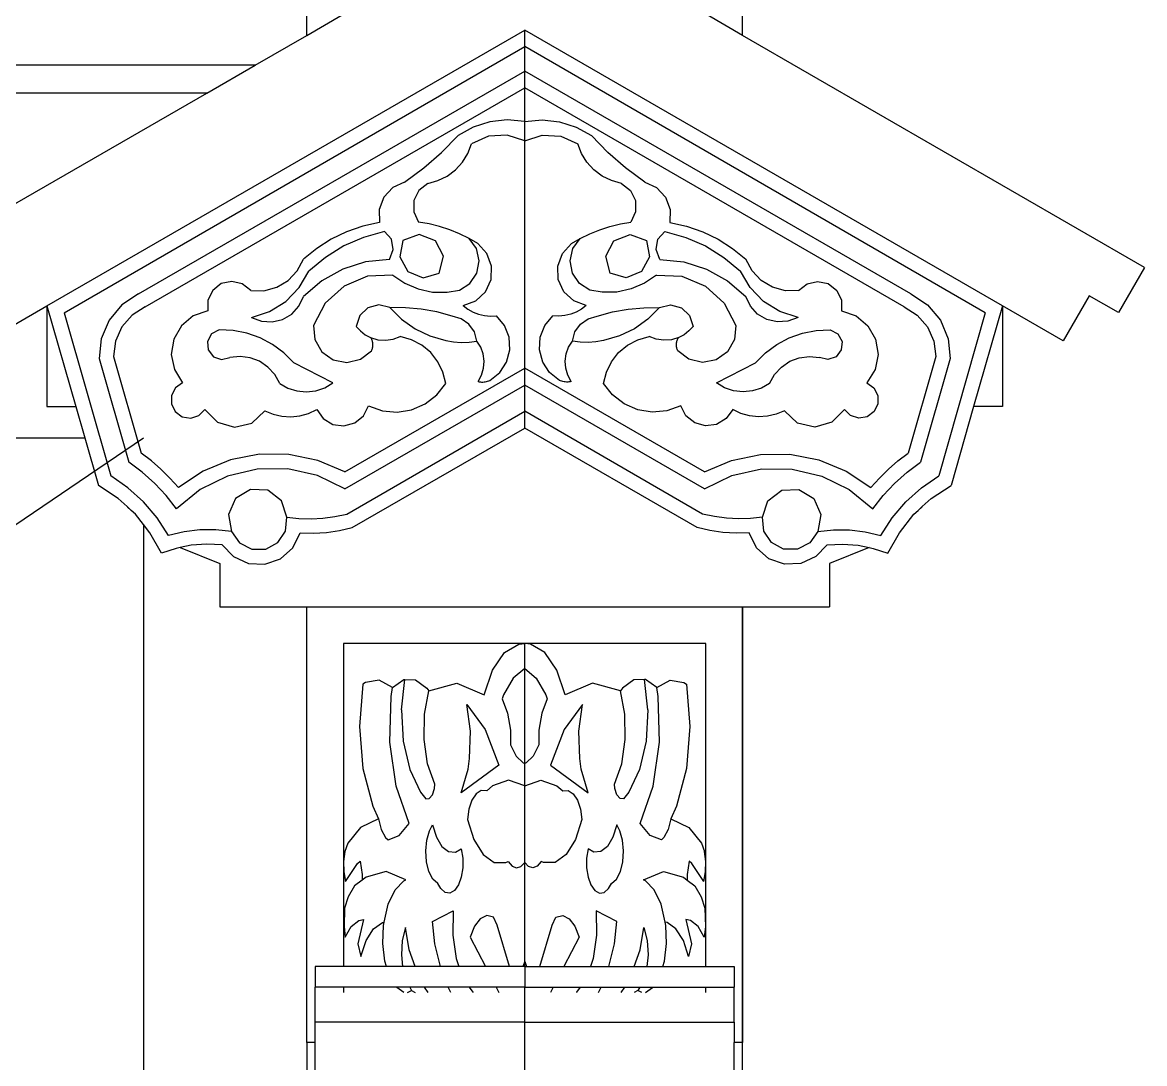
# Model space of a CAD drawing. Extents: x -24961 to 905641, y -154323 to 635957.
# Drawn here: x 427792 to 428823, y -127940 to -126984 of the extents above; entities that cross this region are included whole.
import ezdxf

# ---------------------------------------------------------------- set-up
doc = ezdxf.new("R2010")
doc.units = 0
doc.header["$LTSCALE"] = 1000
doc.header["$MEASUREMENT"] = 0
doc.layers.add('WALL', color=9, linetype='Continuous')
doc.layers.add('建筑_瓦', color=8, linetype='Continuous')

msp = doc.modelspace()

# ---------------------------------------------------------------- linework, layer by layer
for p, q in [((428453.6, -126995.7), (428453.6, -126520.5)), ((428053.6, -126995.7), (428053.6, -126914.5)), ((428053.6, -126995.7), (428086.1, -126977)), ((428453.6, -126995.7), (428421.1, -126977)), ((427814.9, -127244), (428253.6, -126990.8)), ((428006, -127023.2), (428053.6, -126995.7)), ((428253.6, -127006.1), (428253.6, -126990.8)), ((428692.3, -127244), (428253.6, -126990.8)), ((428822.8, -127208.9), (428453.6, -126995.7)), ((427830.6, -127250.4), (428253.6, -127006.1)), ((428676.6, -127250.4), (428253.6, -127006.1)), ((428253.6, -127028.5), (428253.6, -127006.1)), ((428006, -127023.2), (403001.2, -127023.2)), ((427961.7, -127048.8), (428006, -127023.2)), ((427899.1, -127233.2), (428253.6, -127028.5)), ((428608.1, -127233.2), (428253.6, -127028.5)), ((428253.6, -127043.9), (428253.6, -127028.5)), ((427961.7, -127048.8), (403045.5, -127048.8)), ((427769.3, -127159.8), (427961.7, -127048.8)), ((427905.2, -127245), (428253.6, -127043.9)), ((428602, -127245), (428253.6, -127043.9)), ((428253.6, -127074.7), (428253.6, -127043.9)), ((428221.7, -127075), (428206.4, -127079.9)), ((428237.6, -127073.3), (428221.7, -127075)), ((428253.6, -127074.7), (428237.6, -127073.3)), ((428253.6, -127074.7), (428269.6, -127073.3)), ((428253.6, -127092.7), (428253.6, -127074.7)), ((428269.6, -127073.3), (428285.5, -127075)), ((428285.5, -127075), (428300.8, -127079.9)), ((428177.3, -127103.3), (428192.4, -127087.6)), ((428206.4, -127079.9), (428192.4, -127087.6)), ((428220.4, -127088.2), (428204.8, -127095.2)), ((428237.4, -127087.3), (428220.4, -127088.2)), ((428253.6, -127092.7), (428237.4, -127087.3)), ((428253.6, -127092.7), (428269.8, -127087.3)), ((428269.8, -127087.3), (428286.8, -127088.2)), ((428286.8, -127088.2), (428302.4, -127095.2)), ((428300.8, -127079.9), (428314.9, -127087.6)), ((428330, -127103.3), (428314.9, -127087.6)), ((428201.4, -127104.1), (428204.8, -127095.2)), ((428253.6, -127301.4), (428253.6, -127092.7)), ((428305.8, -127104.1), (428302.4, -127095.2)), ((428160.9, -127117.5), (428177.3, -127103.3)), ((428196.4, -127112.2), (428201.4, -127104.1)), ((428310.8, -127112.2), (428305.8, -127104.1)), ((428346.3, -127117.5), (428330, -127103.3)), ((428143.3, -127130.4), (428160.9, -127117.5)), ((428182.4, -127124.9), (428190, -127119.2)), ((428190, -127119.2), (428196.4, -127112.2)), ((428317.2, -127119.2), (428310.8, -127112.2)), ((428324.8, -127124.9), (428317.2, -127119.2)), ((428363.9, -127130.4), (428346.3, -127117.5)), ((428143.3, -127130.4), (428132.5, -127135.5)), ((428164.7, -127131.7), (428173.8, -127129.1)), ((428173.8, -127129.1), (428182.4, -127124.9)), ((428333.4, -127129.1), (428324.8, -127124.9)), ((428342.5, -127131.7), (428333.4, -127129.1)), ((428363.9, -127130.4), (428374.7, -127135.5)), ((428132.5, -127135.5), (428124.3, -127144.4)), ((428156.5, -127138.1), (428151.9, -127147.4)), ((428164.7, -127131.7), (428156.5, -127138.1)), ((428342.5, -127131.7), (428350.7, -127138.1)), ((428350.7, -127138.1), (428355.3, -127147.4)), ((428374.7, -127135.5), (428382.9, -127144.4)), ((428124.3, -127144.4), (428120.1, -127155.6)), ((428151.9, -127147.4), (428151.7, -127157.7)), ((428355.3, -127147.4), (428355.5, -127157.7)), ((428382.9, -127144.4), (428387.1, -127155.6)), ((428120.1, -127155.6), (428120.3, -127167.6)), ((428151.7, -127157.7), (428156, -127167.2)), ((428355.5, -127157.7), (428351.2, -127167.2)), ((428387.1, -127155.6), (428386.9, -127167.6)), ((428104.9, -127170.9), (428090, -127176)), ((428120.3, -127167.6), (428104.9, -127170.9)), ((428165.8, -127168.8), (428156, -127167.2)), ((428175.4, -127171.1), (428165.8, -127168.8)), ((428184.8, -127174.2), (428175.4, -127171.1)), ((428322.5, -127174.2), (428331.9, -127171.1)), ((428331.9, -127171.1), (428341.5, -127168.8)), ((428341.5, -127168.8), (428351.2, -127167.2)), ((428386.9, -127167.6), (428402.3, -127170.9)), ((428402.3, -127170.9), (428417.2, -127176)), ((428090, -127176), (428075.9, -127182.8)), ((428105.7, -127181.2), (428087.6, -127189.1)), ((428124.8, -127175.9), (428105.7, -127181.2)), ((428131.2, -127183), (428124.8, -127175.9)), ((428156.8, -127178.6), (428141.8, -127184)), ((428171.7, -127184.4), (428156.8, -127178.6)), ((428193.9, -127177.9), (428184.8, -127174.2)), ((428202.7, -127182.4), (428193.9, -127177.9)), ((428210.5, -127187), (428202.7, -127182.4)), ((428209.4, -127191.6), (428202.7, -127182.4)), ((428296.7, -127187), (428304.5, -127182.4)), ((428297.9, -127191.6), (428304.5, -127182.4)), ((428304.5, -127182.4), (428313.3, -127177.9)), ((428313.3, -127177.9), (428322.5, -127174.2)), ((428335.6, -127184.4), (428350.4, -127178.6)), ((428350.4, -127178.6), (428365.4, -127184)), ((428376, -127183), (428382.4, -127175.9)), ((428382.4, -127175.9), (428401.5, -127181.2)), ((428401.5, -127181.2), (428419.6, -127189.1)), ((428417.2, -127176), (428431.3, -127182.8)), ((428062.7, -127191.3), (428050.6, -127201.3)), ((428075.9, -127182.8), (428062.7, -127191.3)), ((428087.6, -127189.1), (428070.7, -127199.6)), ((428129.4, -127201.4), (428132.9, -127192.4)), ((428132.9, -127192.4), (428131.2, -127183)), ((428141.8, -127184), (428138.9, -127199.1)), ((428179, -127198.6), (428171.7, -127184.4)), ((428211.8, -127202.8), (428209.4, -127191.6)), ((428218.9, -127196), (428210.5, -127187)), ((428288.3, -127196), (428296.7, -127187)), ((428295.4, -127202.8), (428297.9, -127191.6)), ((428328.2, -127198.6), (428335.6, -127184.4)), ((428365.4, -127184), (428368.3, -127199.1)), ((428374.4, -127192.4), (428376, -127183)), ((428377.8, -127201.4), (428374.4, -127192.4)), ((428419.6, -127189.1), (428436.5, -127199.6)), ((428431.3, -127182.8), (428444.5, -127191.3)), ((428444.5, -127191.3), (428456.7, -127201.3)), ((428044.8, -127212), (428050.6, -127201.3)), ((428070.7, -127199.6), (428055.5, -127212.3)), ((428129.4, -127201.4), (428107.5, -127203.8)), ((428138.9, -127199.1), (428146.2, -127212.6)), ((428175.1, -127214.1), (428179, -127198.6)), ((428209.7, -127214), (428211.8, -127202.8)), ((428223.2, -127207.6), (428218.9, -127196)), ((428284, -127207.6), (428288.3, -127196)), ((428297.6, -127214), (428295.4, -127202.8)), ((428332.2, -127214.1), (428328.2, -127198.6)), ((428368.3, -127199.1), (428361, -127212.6)), ((428377.8, -127201.4), (428399.7, -127203.8)), ((428436.5, -127199.6), (428451.7, -127212.3)), ((428462.4, -127212), (428456.7, -127201.3)), ((428036.4, -127220.8), (428044.8, -127212)), ((428046.6, -127227.4), (428055.5, -127212.3)), ((428086.5, -127210.5), (428067.2, -127221.2)), ((428107.5, -127203.8), (428086.5, -127210.5)), ((428146.2, -127212.6), (428160.4, -127218.5)), ((428222.8, -127219.9), (428223.2, -127207.6)), ((428284.5, -127219.9), (428284, -127207.6)), ((428361, -127212.6), (428346.9, -127218.5)), ((428399.7, -127203.8), (428420.7, -127210.5)), ((428420.7, -127210.5), (428440, -127221.2)), ((428460.6, -127227.4), (428451.7, -127212.3)), ((428470.8, -127220.8), (428462.4, -127212)), ((428822.8, -127208.9), (428798.9, -127250.3)), ((427975, -127223.7), (427967.2, -127229.9)), ((427984.7, -127221.6), (427975, -127223.7)), ((427994.3, -127223.8), (427984.7, -127221.6)), ((428002.1, -127230), (427994.3, -127223.8)), ((428026, -127227), (428036.4, -127220.8)), ((428067.2, -127221.2), (428050.5, -127235.5)), ((428109.2, -127217), (428087.7, -127226)), ((428132.5, -127215.8), (428109.2, -127217)), ((428132.5, -127215.8), (428143.6, -127223.3)), ((428143.6, -127223.3), (428155.9, -127228.6)), ((428160.4, -127218.5), (428175.1, -127214.1)), ((428193.7, -127229.7), (428203.3, -127223.5)), ((428203.3, -127223.5), (428209.7, -127214)), ((428217.6, -127231.1), (428222.8, -127219.9)), ((428289.6, -127231.1), (428284.5, -127219.9)), ((428303.9, -127223.5), (428297.6, -127214)), ((428313.5, -127229.7), (428303.9, -127223.5)), ((428346.9, -127218.5), (428332.2, -127214.1)), ((428363.6, -127223.3), (428351.3, -127228.6)), ((428374.7, -127215.8), (428363.6, -127223.3)), ((428374.7, -127215.8), (428398, -127217)), ((428398, -127217), (428419.5, -127226)), ((428440, -127221.2), (428456.7, -127235.5)), ((428481.2, -127227), (428470.8, -127220.8)), ((428505.1, -127230), (428512.9, -127223.8)), ((428512.9, -127223.8), (428522.6, -127221.6)), ((428522.6, -127221.6), (428532.3, -127223.7)), ((428532.3, -127223.7), (428540.1, -127229.9)), ((427899.1, -127233.2), (427883.7, -127243.2)), ((427967.2, -127229.9), (427962.8, -127238.8)), ((428002.1, -127230), (428014.2, -127230.2)), ((428014.2, -127230.2), (428026, -127227)), ((428034.3, -127240), (428046.6, -127227.4)), ((428087.7, -127226), (428070.5, -127241.7)), ((428155.9, -127228.6), (428169.1, -127231.4)), ((428169.1, -127231.4), (428182.5, -127231.6)), ((428182.5, -127231.6), (428193.7, -127229.7)), ((428208.6, -127239.6), (428217.6, -127231.1)), ((428298.6, -127239.6), (428289.6, -127231.1)), ((428324.7, -127231.6), (428313.5, -127229.7)), ((428338.2, -127231.4), (428324.7, -127231.6)), ((428351.3, -127228.6), (428338.2, -127231.4)), ((428419.5, -127226), (428436.7, -127241.7)), ((428472.9, -127240), (428460.6, -127227.4)), ((428493, -127230.2), (428481.2, -127227)), ((428505.1, -127230), (428493, -127230.2)), ((428540.1, -127229.9), (428544.4, -127238.8)), ((428608.1, -127233.2), (428623.5, -127243.2)), ((427759.1, -127276.3), (427814.9, -127244)), ((427814.9, -127244), (427814.9, -127336.5)), ((427814.9, -127244), (427841.4, -127336.5)), ((427883.7, -127243.2), (427871.9, -127257.4)), ((427962.8, -127238.8), (427962.7, -127248.7)), ((428019.3, -127249.2), (428034.3, -127240)), ((428039.7, -127251.7), (428046.3, -127244.4)), ((428046.3, -127244.4), (428050.5, -127235.5)), ((428070.5, -127241.7), (428059.6, -127262.3)), ((428119.7, -127243.1), (428109.6, -127245.8)), ((428129.8, -127245.7), (428119.7, -127243.1)), ((428197, -127243.9), (428208.6, -127239.6)), ((428197, -127243.9), (428201.4, -127247.2)), ((428310.2, -127243.9), (428298.6, -127239.6)), ((428310.2, -127243.9), (428305.8, -127247.2)), ((428377.4, -127245.7), (428387.5, -127243.1)), ((428387.5, -127243.1), (428397.6, -127245.8)), ((428436.7, -127241.7), (428447.6, -127262.3)), ((428460.9, -127244.4), (428456.7, -127235.5)), ((428467.5, -127251.7), (428460.9, -127244.4)), ((428487.9, -127249.2), (428472.9, -127240)), ((428544.4, -127238.8), (428544.5, -127248.7)), ((428623.5, -127243.2), (428635.3, -127257.4)), ((428692.3, -127244), (428665.8, -127336.5)), ((428748.1, -127276.3), (428692.3, -127244)), ((428692.3, -127244), (428692.3, -127336.5)), ((428772, -127234.8), (428748.1, -127276.3)), ((428798.9, -127250.3), (428772, -127234.8)), ((427830.6, -127250.4), (427873.5, -127400.2)), ((427893.1, -127252.7), (427883.8, -127263.4)), ((427905.2, -127245), (427893.1, -127252.7)), ((427949.3, -127253.4), (427938.4, -127262.4)), ((427962.7, -127248.7), (427949.3, -127253.4)), ((428002.6, -127254.7), (428019.3, -127249.2)), ((428002.6, -127254.7), (428011.8, -127258.2)), ((428031.2, -127256.7), (428039.7, -127251.7)), ((428102.1, -127253), (428099, -127263)), ((428109.6, -127245.8), (428102.1, -127253)), ((428129.8, -127245.7), (428140.6, -127256.3)), ((428144.3, -127245.8), (428129.8, -127245.7)), ((428158.7, -127247.1), (428144.3, -127245.8)), ((428173, -127249.7), (428158.7, -127247.1)), ((428187, -127253.5), (428173, -127249.7)), ((428195.3, -127256), (428187, -127253.5)), ((428201.4, -127247.2), (428206.2, -127249.9)), ((428206.2, -127249.9), (428211.3, -127251.8)), ((428211.3, -127251.8), (428216.7, -127253.1)), ((428216.7, -127253.1), (428222.2, -127253.5)), ((428222.2, -127253.5), (428227.6, -127253.2)), ((428235.1, -127262.1), (428227.6, -127253.2)), ((428272.1, -127262.1), (428279.6, -127253.2)), ((428285.1, -127253.5), (428279.6, -127253.2)), ((428290.5, -127253.1), (428285.1, -127253.5)), ((428295.9, -127251.8), (428290.5, -127253.1)), ((428301, -127249.9), (428295.9, -127251.8)), ((428305.8, -127247.2), (428301, -127249.9)), ((428311.9, -127256), (428320.2, -127253.5)), ((428320.2, -127253.5), (428334.2, -127249.7)), ((428334.2, -127249.7), (428348.5, -127247.1)), ((428348.5, -127247.1), (428362.9, -127245.8)), ((428362.9, -127245.8), (428377.4, -127245.7)), ((428377.4, -127245.7), (428366.6, -127256.3)), ((428397.6, -127245.8), (428405.1, -127253)), ((428405.1, -127253), (428408.2, -127263)), ((428476, -127256.7), (428467.5, -127251.7)), ((428504.6, -127254.7), (428487.9, -127249.2)), ((428504.6, -127254.7), (428495.4, -127258.2)), ((428544.5, -127248.7), (428557.9, -127253.4)), ((428557.9, -127253.4), (428568.8, -127262.4)), ((428602, -127245), (428614.1, -127252.7)), ((428614.1, -127252.7), (428623.4, -127263.4)), ((428676.6, -127250.4), (428633.8, -127400.2)), ((427871.9, -127257.4), (427864.7, -127274.3)), ((427883.8, -127263.4), (427878, -127276.4)), ((427938.4, -127262.4), (427931.3, -127274.7)), ((428011.8, -127258.2), (428021.6, -127258.9)), ((428021.6, -127258.9), (428031.2, -127256.7)), ((428059.6, -127262.3), (428060.9, -127275.1)), ((428099, -127263), (428102.8, -127267.1)), ((428140.6, -127256.3), (428153, -127265.1)), ((428153, -127265.1), (428166.6, -127271.6)), ((428202.4, -127261), (428195.3, -127256)), ((428207.4, -127268.1), (428202.4, -127261)), ((428239.4, -127272.9), (428235.1, -127262.1)), ((428267.9, -127272.9), (428272.1, -127262.1)), ((428299.8, -127268.1), (428304.8, -127261)), ((428304.8, -127261), (428311.9, -127256)), ((428354.3, -127265.1), (428340.6, -127271.6)), ((428366.6, -127256.3), (428354.3, -127265.1)), ((428408.2, -127263), (428404.4, -127267.1)), ((428447.6, -127262.3), (428446.4, -127275.1)), ((428485.6, -127258.9), (428476, -127256.7)), ((428495.4, -127258.2), (428485.6, -127258.9)), ((428568.8, -127262.4), (428575.9, -127274.7)), ((428623.4, -127263.4), (428629.3, -127276.4)), ((428635.3, -127257.4), (428642.5, -127274.3)), ((427864.7, -127274.3), (427862.8, -127292.6)), ((427931.3, -127274.7), (427929.1, -127288.7)), ((427966, -127269.8), (427962.2, -127276.8)), ((427973, -127266.1), (427966, -127269.8)), ((427985.9, -127266.7), (427973, -127266.1)), ((427998.5, -127269.2), (427985.9, -127266.7)), ((428010.7, -127273.5), (427998.5, -127269.2)), ((428022.1, -127279.6), (428010.7, -127273.5)), ((428060.9, -127275.1), (428067.3, -127286.2)), ((428102.8, -127267.1), (428107.2, -127270.6)), ((428107.2, -127270.6), (428112.1, -127273.2)), ((428112.6, -127273.8), (428112.1, -127273.2)), ((428112.1, -127273.2), (428118.9, -127275.2)), ((428113, -127274.5), (428112.6, -127273.8)), ((428113.3, -127275.1), (428113, -127274.5)), ((428113.6, -127275.8), (428113.3, -127275.1)), ((428118.9, -127275.2), (428125.9, -127275.7)), ((428125.9, -127275.7), (428132.8, -127274.8)), ((428132.8, -127274.8), (428139.4, -127272.3)), ((428149.7, -127275.2), (428139.4, -127272.3)), ((428159.1, -127280.2), (428149.7, -127275.2)), ((428166.6, -127271.6), (428181.2, -127275.8)), ((428209.8, -127276.5), (428207.4, -127268.1)), ((428240, -127284.5), (428239.4, -127272.9)), ((428267.2, -127284.5), (428267.9, -127272.9)), ((428297.4, -127276.5), (428299.8, -127268.1)), ((428340.6, -127271.6), (428326, -127275.8)), ((428348.1, -127280.2), (428357.5, -127275.2)), ((428357.5, -127275.2), (428367.8, -127272.3)), ((428374.4, -127274.8), (428367.8, -127272.3)), ((428381.3, -127275.7), (428374.4, -127274.8)), ((428388.3, -127275.2), (428381.3, -127275.7)), ((428395.1, -127273.2), (428388.3, -127275.2)), ((428393.6, -127275.8), (428393.9, -127275.1)), ((428393.9, -127275.1), (428394.3, -127274.5)), ((428394.3, -127274.5), (428394.6, -127273.8)), ((428394.6, -127273.8), (428395.1, -127273.2)), ((428400, -127270.6), (428395.1, -127273.2)), ((428404.4, -127267.1), (428400, -127270.6)), ((428446.4, -127275.1), (428440, -127286.2)), ((428485.1, -127279.6), (428496.5, -127273.5)), ((428496.5, -127273.5), (428508.7, -127269.2)), ((428508.7, -127269.2), (428521.3, -127266.7)), ((428521.3, -127266.7), (428534.2, -127266.1)), ((428534.2, -127266.1), (428541.2, -127269.8)), ((428541.2, -127269.8), (428545, -127276.8)), ((428575.9, -127274.7), (428578.2, -127288.7)), ((428642.5, -127274.3), (428644.4, -127292.6)), ((427878, -127276.4), (427876.1, -127290.5)), ((427962.2, -127276.8), (427962.9, -127284.6)), ((427962.9, -127284.6), (427967.8, -127290.9)), ((428032.5, -127287.2), (428022.1, -127279.6)), ((428102.8, -127293.2), (428112.9, -127285.4)), ((428112.9, -127285.4), (428113.3, -127284.7)), ((428113.3, -127284.7), (428113.6, -127284)), ((428113.8, -127276.6), (428113.6, -127275.8)), ((428113.6, -127284), (428113.8, -127283.3)), ((428114, -127277.3), (428113.8, -127276.6)), ((428113.8, -127283.3), (428114, -127282.6)), ((428114.2, -127278), (428114, -127277.3)), ((428114, -127282.6), (428114.2, -127281.8)), ((428114.3, -127278.8), (428114.2, -127278)), ((428114.2, -127281.8), (428114.3, -127281.1)), ((428114.3, -127279.6), (428114.3, -127278.8)), ((428114.3, -127280.3), (428114.3, -127279.6)), ((428114.3, -127281.1), (428114.3, -127280.3)), ((428167.3, -127287), (428159.1, -127280.2)), ((428181.2, -127275.8), (428188.3, -127277.3)), ((428188.3, -127277.3), (428195.4, -127277.8)), ((428195.4, -127277.8), (428202.7, -127277.6)), ((428202.7, -127277.6), (428209.8, -127276.5)), ((428213.3, -127282.1), (428209.8, -127276.5)), ((428215.6, -127288.3), (428213.3, -127282.1)), ((428237, -127295.7), (428240, -127284.5)), ((428270.2, -127295.7), (428267.2, -127284.5)), ((428291.7, -127288.3), (428293.9, -127282.1)), ((428293.9, -127282.1), (428297.4, -127276.5)), ((428304.6, -127277.6), (428297.4, -127276.5)), ((428311.8, -127277.8), (428304.6, -127277.6)), ((428319, -127277.3), (428311.8, -127277.8)), ((428326, -127275.8), (428319, -127277.3)), ((428339.9, -127287), (428348.1, -127280.2)), ((428392.9, -127279.6), (428393, -127278.8)), ((428392.9, -127280.3), (428392.9, -127279.6)), ((428393, -127281.1), (428392.9, -127280.3)), ((428393, -127278), (428393.2, -127277.3)), ((428393, -127278.8), (428393, -127278)), ((428393.1, -127281.8), (428393, -127281.1)), ((428393.2, -127282.6), (428393.1, -127281.8)), ((428393.2, -127277.3), (428393.4, -127276.6)), ((428393.4, -127283.3), (428393.2, -127282.6)), ((428393.4, -127276.6), (428393.6, -127275.8)), ((428393.7, -127284), (428393.4, -127283.3)), ((428393.9, -127284.7), (428393.7, -127284)), ((428394.3, -127285.4), (428393.9, -127284.7)), ((428404.4, -127293.2), (428394.3, -127285.4)), ((428474.7, -127287.2), (428485.1, -127279.6)), ((428544.3, -127284.6), (428539.5, -127290.9)), ((428545, -127276.8), (428544.3, -127284.6)), ((428629.3, -127276.4), (428631.1, -127290.5)), ((427862.8, -127292.6), (427890.1, -127387.8)), ((427876.1, -127290.5), (427901.5, -127379.5)), ((427929.1, -127288.7), (427931.9, -127302.7)), ((427967.8, -127290.9), (427975.3, -127293.4)), ((427975.3, -127293.4), (427982.9, -127291.4)), ((427992.2, -127290.5), (427982.9, -127291.4)), ((428001.4, -127291.7), (427992.2, -127290.5)), ((428010.1, -127295), (428001.4, -127291.7)), ((428017.8, -127300.3), (428010.1, -127295)), ((428041.6, -127296.4), (428032.5, -127287.2)), ((428067.3, -127286.2), (428077.7, -127293.7)), ((428077.7, -127293.7), (428090.3, -127296.2)), ((428090.3, -127296.2), (428102.8, -127293.2)), ((428173.9, -127295.4), (428167.3, -127287)), ((428178.6, -127305), (428173.9, -127295.4)), ((428216.5, -127294.9), (428215.6, -127288.3)), ((428215.9, -127301.4), (428216.5, -127294.9)), ((428230.7, -127305.4), (428237, -127295.7)), ((428276.5, -127305.4), (428270.2, -127295.7)), ((428290.8, -127294.9), (428291.7, -127288.3)), ((428291.3, -127301.4), (428290.8, -127294.9)), ((428328.6, -127305), (428333.3, -127295.4)), ((428333.3, -127295.4), (428339.9, -127287)), ((428416.9, -127296.2), (428404.4, -127293.2)), ((428429.5, -127293.7), (428416.9, -127296.2)), ((428440, -127286.2), (428429.5, -127293.7)), ((428465.6, -127296.4), (428474.7, -127287.2)), ((428489.4, -127300.3), (428497.1, -127295)), ((428497.1, -127295), (428505.8, -127291.7)), ((428505.8, -127291.7), (428515, -127290.5)), ((428515, -127290.5), (428524.3, -127291.4)), ((428531.9, -127293.4), (428524.3, -127291.4)), ((428539.5, -127290.9), (428531.9, -127293.4)), ((428578.2, -127288.7), (428575.4, -127302.7)), ((428631.1, -127290.5), (428605.7, -127379.5)), ((428644.4, -127292.6), (428617.2, -127387.8)), ((427931.9, -127302.7), (427939.4, -127314.7)), ((428024.1, -127307.1), (428017.8, -127300.3)), ((428077.4, -127314.8), (428041.6, -127296.4)), ((428088.6, -127396.6), (428253.6, -127301.4)), ((428181.2, -127315.3), (428178.6, -127305)), ((428214, -127307.8), (428215.9, -127301.4)), ((428221.6, -127312.6), (428230.7, -127305.4)), ((428418.6, -127396.6), (428253.6, -127301.4)), ((428253.6, -127316.8), (428253.6, -127301.4)), ((428285.6, -127312.6), (428276.5, -127305.4)), ((428293.2, -127307.8), (428291.3, -127301.4)), ((428326, -127315.3), (428328.6, -127305)), ((428429.8, -127314.8), (428465.6, -127296.4)), ((428483.1, -127307.1), (428489.4, -127300.3)), ((428575.4, -127302.7), (428567.9, -127314.7)), ((427939.4, -127314.7), (427933, -127319.3)), ((428028.7, -127315.3), (428024.1, -127307.1)), ((428028.7, -127315.3), (428036.2, -127319.6)), ((428070, -127319.3), (428077.4, -127314.8)), ((428172.9, -127325.9), (428181.2, -127315.3)), ((428210.8, -127313.6), (428214, -127307.8)), ((428210.8, -127313.6), (428211.9, -127313.8)), ((428211.9, -127313.8), (428213, -127314)), ((428213, -127314), (428214.1, -127314.1)), ((428214.1, -127314.1), (428215.2, -127314.1)), ((428215.2, -127314.1), (428216.3, -127314)), ((428216.3, -127314), (428217.4, -127313.9)), ((428217.4, -127313.9), (428218.5, -127313.7)), ((428218.5, -127313.7), (428219.5, -127313.4)), ((428219.5, -127313.4), (428220.6, -127313.1)), ((428220.6, -127313.1), (428221.6, -127312.6)), ((428286.6, -127313.1), (428285.6, -127312.6)), ((428287.7, -127313.4), (428286.6, -127313.1)), ((428288.7, -127313.7), (428287.7, -127313.4)), ((428289.8, -127313.9), (428288.7, -127313.7)), ((428290.9, -127314), (428289.8, -127313.9)), ((428292, -127314.1), (428290.9, -127314)), ((428293.1, -127314.1), (428292, -127314.1)), ((428294.2, -127314), (428293.1, -127314.1)), ((428296.4, -127313.6), (428293.2, -127307.8)), ((428295.3, -127313.8), (428294.2, -127314)), ((428296.4, -127313.6), (428295.3, -127313.8)), ((428334.3, -127325.9), (428326, -127315.3)), ((428437.2, -127319.3), (428429.8, -127314.8)), ((428478.5, -127315.3), (428471, -127319.6)), ((428478.5, -127315.3), (428483.1, -127307.1)), ((428567.9, -127314.7), (428574.2, -127319.3)), ((427929.4, -127326.3), (427929.3, -127334.1)), ((427933, -127319.3), (427929.4, -127326.3)), ((428036.2, -127319.6), (428044.5, -127322.3)), ((428044.5, -127322.3), (428053.1, -127323.1)), ((428053.1, -127323.1), (428061.8, -127322.1)), ((428061.8, -127322.1), (428070, -127319.3)), ((428088.6, -127412), (428253.6, -127316.8)), ((428162.2, -127334.2), (428172.9, -127325.9)), ((428418.6, -127412), (428253.6, -127316.8)), ((428253.6, -127340.9), (428253.6, -127316.8)), ((428345, -127334.2), (428334.3, -127325.9)), ((428445.5, -127322.1), (428437.2, -127319.3)), ((428454.1, -127323.1), (428445.5, -127322.1)), ((428462.7, -127322.3), (428454.1, -127323.1)), ((428471, -127319.6), (428462.7, -127322.3)), ((428574.2, -127319.3), (428577.8, -127326.3)), ((428577.8, -127326.3), (428577.9, -127334.1)), ((427814.9, -127336.5), (427841.4, -127336.5)), ((427841.4, -127336.5), (427849.6, -127365.2)), ((427929.3, -127334.1), (427932.8, -127341.2)), ((428105.5, -127345.1), (428110.3, -127336)), ((428110.3, -127336), (428123, -127340.5)), ((428149.8, -127339.5), (428162.2, -127334.2)), ((428357.4, -127339.5), (428345, -127334.2)), ((428396.9, -127336), (428384.2, -127340.5)), ((428401.7, -127345.1), (428396.9, -127336)), ((428577.9, -127334.1), (428574.4, -127341.2)), ((428665.8, -127336.5), (428645.1, -127409)), ((428692.3, -127336.5), (428665.8, -127336.5)), ((427932.8, -127341.2), (427939.2, -127345.9)), ((427939.2, -127345.9), (427946.9, -127347.2)), ((427946.9, -127347.2), (427954.4, -127344.8)), ((427954.4, -127344.8), (427960, -127339.4)), ((427960, -127339.4), (427971.5, -127351)), ((428003, -127351.8), (428014.9, -127340.6)), ((428014.9, -127340.6), (428022.6, -127343.7)), ((428022.6, -127343.7), (428030.7, -127345.5)), ((428030.7, -127345.5), (428038.9, -127346)), ((428038.9, -127346), (428047.1, -127345.1)), ((428047.1, -127345.1), (428055.1, -127342.9)), ((428055.1, -127342.9), (428062.6, -127339.4)), ((428062.6, -127339.4), (428068.6, -127347.7)), ((428090.2, -127435.3), (428253.6, -127340.9)), ((428097.5, -127351.6), (428105.5, -127345.1)), ((428123, -127340.5), (428136.5, -127341.7)), ((428136.5, -127341.7), (428149.8, -127339.5)), ((428253.6, -127356.3), (428253.6, -127340.9)), ((428417, -127435.3), (428253.6, -127340.9)), ((428370.7, -127341.7), (428357.4, -127339.5)), ((428384.2, -127340.5), (428370.7, -127341.7)), ((428409.7, -127351.6), (428401.7, -127345.1)), ((428444.6, -127339.4), (428438.6, -127347.7)), ((428452.1, -127342.9), (428444.6, -127339.4)), ((428460.1, -127345.1), (428452.1, -127342.9)), ((428468.3, -127346), (428460.1, -127345.1)), ((428476.6, -127345.5), (428468.3, -127346)), ((428484.6, -127343.7), (428476.6, -127345.5)), ((428492.3, -127340.6), (428484.6, -127343.7)), ((428504.2, -127351.8), (428492.3, -127340.6)), ((428547.2, -127339.4), (428535.8, -127351)), ((428552.8, -127344.8), (428547.2, -127339.4)), ((428560.3, -127347.2), (428552.8, -127344.8)), ((428568.1, -127345.9), (428560.3, -127347.2)), ((428574.4, -127341.2), (428568.1, -127345.9)), ((427971.5, -127351), (427987.1, -127355.6)), ((427987.1, -127355.6), (428003, -127351.8)), ((428068.6, -127347.7), (428077.4, -127353)), ((428077.4, -127353), (428087.6, -127354.4)), ((428087.6, -127354.4), (428097.5, -127351.6)), ((428095.2, -127447.7), (428253.6, -127356.3)), ((428412, -127447.7), (428253.6, -127356.3)), ((428419.6, -127354.4), (428409.7, -127351.6)), ((428429.8, -127353), (428419.6, -127354.4)), ((428438.6, -127347.7), (428429.8, -127353)), ((428520.1, -127355.6), (428504.2, -127351.8)), ((428535.8, -127351), (428520.1, -127355.6)), ((427554.6, -127365.2), (427849.6, -127365.2)), ((427849.6, -127365.2), (427862.2, -127409)), ((427902.5, -127396.9), (427890.1, -127387.8)), ((427910.8, -127386.5), (427901.5, -127379.5)), ((427919.6, -127394.1), (427910.8, -127386.5)), ((427983.4, -127385.5), (427958.3, -127395.8)), ((428010, -127380.4), (427983.4, -127385.5)), ((428037.1, -127380.5), (428010, -127380.4)), ((428063.7, -127386), (428037.1, -127380.5)), ((428088.6, -127396.6), (428063.7, -127386)), ((428418.6, -127396.6), (428443.5, -127386)), ((428443.5, -127386), (428470.1, -127380.5)), ((428470.1, -127380.5), (428497.2, -127380.4)), ((428497.2, -127380.4), (428523.8, -127385.5)), ((428523.8, -127385.5), (428548.9, -127395.8)), ((428587.6, -127394.1), (428596.4, -127386.5)), ((428596.4, -127386.5), (428605.7, -127379.5)), ((428604.7, -127396.9), (428617.2, -127387.8)), ((427914, -127407.1), (427902.5, -127396.9)), ((427927.9, -127402.2), (427919.6, -127394.1)), ((427958.3, -127395.8), (427935.7, -127410.8)), ((428008.1, -127394), (427980.8, -127400.4)), ((428036.1, -127393.8), (428008.1, -127394)), ((428063.4, -127399.9), (428036.1, -127393.8)), ((428443.9, -127399.9), (428471.2, -127393.8)), ((428471.2, -127393.8), (428499.2, -127394)), ((428499.2, -127394), (428526.4, -127400.4)), ((428548.9, -127395.8), (428571.5, -127410.8)), ((428579.3, -127402.2), (428587.6, -127394.1)), ((428593.2, -127407.1), (428604.7, -127396.9)), ((427880.2, -127420.9), (427862.2, -127409)), ((427889.3, -127411.1), (427873.5, -127400.2)), ((427924.5, -127418.3), (427914, -127407.1)), ((427935.7, -127410.8), (427927.9, -127402.2)), ((427980.8, -127400.4), (427955.7, -127412.7)), ((428088.6, -127412), (428063.4, -127399.9)), ((428418.6, -127412), (428443.9, -127399.9)), ((428526.4, -127400.4), (428551.5, -127412.7)), ((428571.5, -127410.8), (428579.3, -127402.2)), ((428582.7, -127418.3), (428593.2, -127407.1)), ((428617.9, -127411.1), (428633.8, -127400.2)), ((428627, -127420.9), (428645.1, -127409)), ((427903.6, -127424.1), (427889.3, -127411.1)), ((427934, -127430.4), (427924.5, -127418.3)), ((427955.7, -127412.7), (427934, -127430.4)), ((428001.7, -127412.7), (427988.1, -127421)), ((428017.6, -127413.4), (428001.7, -127412.7)), ((428030.3, -127423.1), (428017.6, -127413.4)), ((428476.9, -127423.1), (428489.6, -127413.4)), ((428489.6, -127413.4), (428505.5, -127412.7)), ((428505.5, -127412.7), (428519.1, -127421)), ((428551.5, -127412.7), (428573.2, -127430.4)), ((428573.2, -127430.4), (428582.7, -127418.3)), ((428603.6, -127424.1), (428617.9, -127411.1)), ((427888.5, -127428.5), (427880.2, -127420.9)), ((427888.5, -127428.5), (427888.8, -127429)), ((427892.4, -127432.1), (427888.5, -127428.5)), ((427888.8, -127429), (427892.4, -127432.1)), ((427916.1, -127438.8), (427903.6, -127424.1)), ((427988.1, -127421), (427981.6, -127435.6)), ((428035.3, -127438.2), (428030.3, -127423.1)), ((428471.9, -127438.2), (428476.9, -127423.1)), ((428519.1, -127421), (428525.6, -127435.6)), ((428591.1, -127438.8), (428603.6, -127424.1)), ((428614.8, -127432.1), (428618.7, -127428.5)), ((428618.4, -127429), (428614.8, -127432.1)), ((428618.7, -127428.5), (428618.4, -127429)), ((428618.7, -127428.5), (428627, -127420.9)), ((427896.1, -127435.5), (427892.4, -127432.1)), ((427903.6, -127445), (427896.1, -127435.5)), ((427926.6, -127454.9), (427916.1, -127438.8)), ((427981.6, -127435.6), (427984.5, -127451.2)), ((428034.1, -127450.9), (428035.3, -127438.2)), ((428035.3, -127438.2), (428046.3, -127439.3)), ((428046.3, -127439.3), (428057.4, -127439.6)), ((428057.4, -127439.6), (428068.4, -127439)), ((428068.4, -127439), (428079.4, -127437.6)), ((428079.4, -127437.6), (428090.2, -127435.3)), ((428427.9, -127437.6), (428417, -127435.3)), ((428438.8, -127439), (428427.9, -127437.6)), ((428449.8, -127439.6), (428438.8, -127439)), ((428460.9, -127439.3), (428449.8, -127439.6)), ((428471.9, -127438.2), (428460.9, -127439.3)), ((428473.1, -127450.9), (428471.9, -127438.2)), ((428525.6, -127435.6), (428522.7, -127451.2)), ((428580.6, -127454.9), (428591.1, -127438.8)), ((428597.7, -127452.4), (428611.1, -127435.5)), ((428611.1, -127435.5), (428614.8, -127432.1)), ((427909.5, -127452.4), (427903.6, -127445)), ((427955.3, -127449.8), (427940.8, -127451.6)), ((427970, -127449.7), (427955.3, -127449.8)), ((427984.5, -127451.2), (427970, -127449.7)), ((428071.6, -127452.1), (428083.5, -127450.4)), ((428083.5, -127450.4), (428095.2, -127447.7)), ((428423.7, -127450.4), (428412, -127447.7)), ((428435.7, -127452.1), (428423.7, -127450.4)), ((428522.7, -127451.2), (428537.3, -127449.7)), ((428537.3, -127449.7), (428551.9, -127449.8)), ((428551.9, -127449.8), (428566.4, -127451.6)), ((427920, -127471.3), (427909.5, -127452.4)), ((427940.8, -127451.6), (427926.6, -127454.9)), ((427984.5, -127451.2), (427991.7, -127461.8)), ((428027, -127461.5), (428034.1, -127450.9)), ((428040.7, -127466.2), (428047.5, -127452.7)), ((428047.5, -127452.7), (428059.5, -127452.8)), ((428059.5, -127452.8), (428071.6, -127452.1)), ((428447.7, -127452.8), (428435.7, -127452.1)), ((428459.7, -127452.7), (428447.7, -127452.8)), ((428466.5, -127466.2), (428459.7, -127452.7)), ((428480.2, -127461.5), (428473.1, -127450.9)), ((428522.7, -127451.2), (428515.5, -127461.8)), ((428566.4, -127451.6), (428580.6, -127454.9)), ((428587.2, -127471.3), (428597.7, -127452.4)), ((427933.5, -127466.8), (427920, -127471.3)), ((427937.4, -127466), (427933.5, -127466.8)), ((427947.4, -127464), (427937.4, -127466)), ((427937.4, -127466), (427973.6, -127480.7)), ((427961.6, -127462.9), (427947.4, -127464)), ((427975.8, -127463.5), (427961.6, -127462.9)), ((427975.8, -127463.5), (427986.3, -127474.4)), ((427991.7, -127461.8), (428003, -127467.7)), ((428003, -127467.7), (428015.8, -127467.6)), ((428015.8, -127467.6), (428027, -127461.5)), ((428029.4, -127476.3), (428040.7, -127466.2)), ((428477.8, -127476.3), (428466.5, -127466.2)), ((428491.4, -127467.6), (428480.2, -127461.5)), ((428504.2, -127467.7), (428491.4, -127467.6)), ((428515.5, -127461.8), (428504.2, -127467.7)), ((428531.4, -127463.5), (428521, -127474.4)), ((428531.4, -127463.5), (428545.6, -127462.9)), ((428569.8, -127466), (428533.6, -127480.7)), ((428545.6, -127462.9), (428559.8, -127464)), ((428559.8, -127464), (428569.8, -127466)), ((428569.8, -127466), (428573.7, -127466.8)), ((428573.7, -127466.8), (428587.2, -127471.3)), ((427973.6, -127480.7), (427973.6, -127520.5)), ((427986.3, -127474.4), (428000, -127480.7)), ((428000, -127480.7), (428015.1, -127481.3)), ((428015.1, -127481.3), (428029.4, -127476.3)), ((428492.1, -127481.3), (428477.8, -127476.3)), ((428507.2, -127480.7), (428492.1, -127481.3)), ((428521, -127474.4), (428507.2, -127480.7)), ((428533.6, -127480.7), (428533.6, -127520.5)), ((427973.6, -127520.5), (428053.6, -127520.5)), ((428053.6, -127920.5), (428053.6, -127520.5)), ((428053.6, -127520.5), (428453.6, -127520.5)), ((428453.6, -127920.5), (428453.6, -127520.5)), ((428453.6, -127520.5), (428533.6, -127520.5)), ((428087.3, -127554.2), (428087.3, -127754.3)), ((428253.6, -127554.2), (428087.3, -127554.2)), ((428224.1, -127578.7), (428235.2, -127562.5)), ((428235.2, -127562.5), (428248.2, -127554.7)), ((428248.2, -127554.7), (428253.6, -127554.2)), ((428259, -127554.7), (428253.6, -127554.2)), ((428253.6, -127577.2), (428253.6, -127554.2)), ((428419.9, -127554.2), (428253.6, -127554.2)), ((428272.1, -127562.5), (428259, -127554.7)), ((428283.1, -127578.7), (428272.1, -127562.5)), ((428419.9, -127754.3), (428419.9, -127554.2)), ((428216.4, -127601.4), (428224.1, -127578.7)), ((428253.6, -127577.2), (428243, -127586)), ((428253.6, -127577.2), (428264.2, -127586)), ((428253.6, -127664.5), (428253.6, -127577.2)), ((428290.9, -127601.4), (428283.1, -127578.7)), ((428105.1, -127591.5), (428101.9, -127630.3)), ((428107.5, -127590), (428105.1, -127591.5)), ((428120, -127587.8), (428107.5, -127590)), ((428132.1, -127594.7), (428120, -127587.8)), ((428131, -127602.9), (428132.1, -127594.7)), ((428132.1, -127594.7), (428142.5, -127587.2)), ((428140.6, -127615.1), (428143.6, -127587.2)), ((428142.5, -127587.2), (428143.6, -127587.2)), ((428143.6, -127587.2), (428153.5, -127587.4)), ((428153.5, -127587.4), (428163.9, -127595.1)), ((428165.7, -127597.5), (428191.2, -127590.5)), ((428191.2, -127590.5), (428216.4, -127601.4)), ((428243, -127586), (428234.3, -127601.2)), ((428264.2, -127586), (428272.9, -127601.2)), ((428316, -127590.5), (428290.9, -127601.4)), ((428341.5, -127597.5), (428316, -127590.5)), ((428353.7, -127587.4), (428343.4, -127595.1)), ((428363.7, -127587.2), (428353.7, -127587.4)), ((428366.7, -127615.1), (428363.7, -127587.2)), ((428364.7, -127587.2), (428363.7, -127587.2)), ((428375.1, -127594.7), (428364.7, -127587.2)), ((428375.1, -127594.7), (428387.2, -127587.8)), ((428376.2, -127602.9), (428375.1, -127594.7)), ((428387.2, -127587.8), (428399.7, -127590)), ((428399.7, -127590), (428402.1, -127591.5)), ((428402.1, -127591.5), (428405.3, -127630.3)), ((428129.9, -127644.9), (428131, -127602.9)), ((428161.6, -127619.2), (428165.7, -127597.5)), ((428163.9, -127595.1), (428165.7, -127597.5)), ((428234.3, -127601.2), (428232.9, -127604.9)), ((428232.9, -127604.9), (428237.9, -127618.1)), ((428274.3, -127604.9), (428269.3, -127618.1)), ((428272.9, -127601.2), (428274.3, -127604.9)), ((428343.4, -127595.1), (428341.5, -127597.5)), ((428345.6, -127619.2), (428341.5, -127597.5)), ((428377.3, -127644.9), (428376.2, -127602.9)), ((428140.6, -127615.1), (428142.1, -127643.8)), ((428203.8, -127634.6), (428200.5, -127610.2)), ((428200.5, -127610.2), (428217.4, -127633)), ((428306.7, -127610.2), (428289.8, -127633)), ((428303.4, -127634.6), (428306.7, -127610.2)), ((428366.7, -127615.1), (428365.1, -127643.8)), ((428161.2, -127642.4), (428161.6, -127619.2)), ((428237.9, -127618.1), (428240.6, -127633.9)), ((428269.3, -127618.1), (428266.6, -127633.9)), ((428346, -127642.4), (428345.6, -127619.2)), ((428101.9, -127630.3), (428105.1, -127669.1)), ((428203, -127659.9), (428203.8, -127634.6)), ((428217.4, -127633), (428229.8, -127666)), ((428240.6, -127633.9), (428240.7, -127647.3)), ((428266.6, -127633.9), (428266.5, -127647.3)), ((428289.8, -127633), (428277.4, -127666)), ((428304.2, -127659.9), (428303.4, -127634.6)), ((428405.3, -127630.3), (428402.2, -127669.1)), ((428135.6, -127685.3), (428129.9, -127644.9)), ((428142.1, -127643.8), (428148.1, -127669.9)), ((428164.5, -127664.7), (428161.2, -127642.4)), ((428342.7, -127664.7), (428346, -127642.4)), ((428365.1, -127643.8), (428359.1, -127669.9)), ((428371.6, -127685.3), (428377.3, -127644.9)), ((428240.7, -127647.3), (428245.8, -127657.6)), ((428266.5, -127647.3), (428261.4, -127657.6)), ((428171.1, -127683.5), (428164.5, -127664.7)), ((428229.8, -127666), (428195.3, -127691.4)), ((428201.6, -127669.6), (428203, -127659.9)), ((428245.8, -127657.6), (428252.2, -127663.9)), ((428252.2, -127663.9), (428253.6, -127664.5)), ((428255, -127663.9), (428253.6, -127664.5)), ((428253.6, -127684.8), (428253.6, -127664.5)), ((428261.4, -127657.6), (428255, -127663.9)), ((428277.4, -127666), (428311.9, -127691.4)), ((428305.6, -127669.6), (428304.2, -127659.9)), ((428336.1, -127683.5), (428342.7, -127664.7)), ((428105.1, -127669.1), (428114.3, -127703.6)), ((428148.1, -127669.9), (428158, -127690.6)), ((428195.3, -127691.4), (428201.6, -127669.6)), ((428311.9, -127691.4), (428305.6, -127669.6)), ((428359.1, -127669.9), (428349.2, -127690.6)), ((428402.2, -127669.1), (428392.9, -127703.6)), ((428147.6, -127719.5), (428135.6, -127685.3)), ((428168.9, -127693), (428170.7, -127687.3)), ((428170.7, -127687.3), (428171.1, -127683.5)), ((428224.2, -127684.9), (428218.7, -127689.6)), ((428238.9, -127679.8), (428224.2, -127684.9)), ((428253.6, -127684.8), (428238.9, -127679.8)), ((428253.6, -127684.8), (428268.3, -127679.8)), ((428253.6, -127755.2), (428253.6, -127684.8)), ((428268.3, -127679.8), (428283, -127684.9)), ((428283, -127684.9), (428288.5, -127689.6)), ((428336.5, -127687.3), (428336.1, -127683.5)), ((428338.3, -127693), (428336.5, -127687.3)), ((428359.6, -127719.5), (428371.6, -127685.3)), ((428158, -127690.6), (428162.8, -127696.9)), ((428162.8, -127696.9), (428166, -127696.4)), ((428166, -127696.4), (428168.9, -127693)), ((428209.2, -127692.2), (428205.2, -127698.1)), ((428213.8, -127689.3), (428209.2, -127692.2)), ((428218.7, -127689.6), (428213.8, -127689.3)), ((428288.5, -127689.6), (428293.4, -127689.3)), ((428293.4, -127689.3), (428298.1, -127692.2)), ((428298.1, -127692.2), (428302, -127698.1)), ((428341.2, -127696.4), (428338.3, -127693)), ((428344.5, -127696.9), (428341.2, -127696.4)), ((428349.2, -127690.6), (428344.5, -127696.9)), ((428114.3, -127703.6), (428119.5, -127715.3)), ((428202.4, -127706.2), (428201, -127715.8)), ((428205.2, -127698.1), (428202.4, -127706.2)), ((428302, -127698.1), (428304.9, -127706.2)), ((428304.9, -127706.2), (428306.2, -127715.8)), ((428392.9, -127703.6), (428387.7, -127715.3)), ((428119.5, -127715.3), (428102.9, -127723.2)), ((428119.5, -127715.3), (428121.7, -127725.1)), ((428201, -127715.8), (428206.9, -127734.3)), ((428306.2, -127715.8), (428300.3, -127734.3)), ((428387.7, -127715.3), (428385.5, -127725.1)), ((428387.7, -127715.3), (428404.3, -127723.2)), ((428102.9, -127723.2), (428091.3, -127737.5)), ((428121.7, -127725.1), (428125.7, -127732.3)), ((428138.5, -127730.6), (428147.6, -127719.5)), ((428163.7, -127734.8), (428166.2, -127726.1)), ((428166.2, -127726.1), (428169.1, -127720.7)), ((428169.1, -127720.7), (428172.5, -127732)), ((428338.1, -127720.7), (428334.7, -127732)), ((428341, -127726.1), (428338.1, -127720.7)), ((428343.5, -127734.8), (428341, -127726.1)), ((428368.7, -127730.6), (428359.6, -127719.5)), ((428385.5, -127725.1), (428381.5, -127732.3)), ((428404.3, -127723.2), (428416, -127737.5)), ((428091.3, -127737.5), (428088.6, -127745.3)), ((428125.7, -127732.3), (428128.1, -127734.6)), ((428128.1, -127734.6), (428138.5, -127730.6)), ((428162.7, -127744.7), (428163.7, -127734.8)), ((428172.5, -127732), (428177.6, -127740.5)), ((428206.9, -127734.3), (428215.4, -127747.9)), ((428300.3, -127734.3), (428291.8, -127747.9)), ((428334.7, -127732), (428329.6, -127740.5)), ((428344.5, -127744.7), (428343.5, -127734.8)), ((428379.1, -127734.6), (428368.7, -127730.6)), ((428381.5, -127732.3), (428379.1, -127734.6)), ((428416, -127737.5), (428418.6, -127745.3)), ((428088.6, -127745.3), (428087.3, -127754.3)), ((428163.4, -127754.7), (428162.7, -127744.7)), ((428177.6, -127740.5), (428183.7, -127745.3)), ((428183.7, -127745.3), (428190.2, -127745.7)), ((428190.2, -127745.7), (428195.3, -127742.8)), ((428195.3, -127742.8), (428196.7, -127751.3)), ((428215.4, -127747.9), (428225.6, -127755.2)), ((428291.8, -127747.9), (428281.7, -127755.2)), ((428311.9, -127742.8), (428310.5, -127751.3)), ((428317, -127745.7), (428311.9, -127742.8)), ((428323.5, -127745.3), (428317, -127745.7)), ((428329.6, -127740.5), (428323.5, -127745.3)), ((428343.8, -127754.7), (428344.5, -127744.7)), ((428419.9, -127754.3), (428418.6, -127745.3)), ((428087.3, -127754.3), (428087.5, -127763.8)), ((428087.3, -127754.3), (428087.3, -127850.9)), ((428089.2, -127772.6), (428100, -127756.3)), ((428100, -127756.3), (428102.5, -127754.1)), ((428102.5, -127754.1), (428104.3, -127766.3)), ((428165.7, -127763.6), (428163.4, -127754.7)), ((428196.7, -127751.3), (428196.8, -127760.3)), ((428225.6, -127755.2), (428236.3, -127755.3)), ((428236.3, -127755.3), (428238.5, -127754.5)), ((428238.5, -127754.5), (428242, -127758.7)), ((428242, -127758.7), (428246, -127760.3)), ((428246, -127760.3), (428250, -127759.1)), ((428250, -127759.1), (428253.6, -127755.2)), ((428257.2, -127759.1), (428253.6, -127755.2)), ((428253.6, -127846.2), (428253.6, -127755.2)), ((428261.2, -127760.3), (428257.2, -127759.1)), ((428265.2, -127758.7), (428261.2, -127760.3)), ((428268.8, -127754.5), (428265.2, -127758.7)), ((428270.9, -127755.3), (428268.8, -127754.5)), ((428281.7, -127755.2), (428270.9, -127755.3)), ((428310.5, -127751.3), (428310.4, -127760.3)), ((428341.5, -127763.6), (428343.8, -127754.7)), ((428404.7, -127754.1), (428402.9, -127766.3)), ((428407.2, -127756.3), (428404.7, -127754.1)), ((428418, -127772.6), (428407.2, -127756.3)), ((428419.7, -127763.8), (428419.9, -127754.3)), ((428419.9, -127850.9), (428419.9, -127754.3)), ((428087.5, -127763.8), (428089.2, -127772.6)), ((428104.3, -127766.3), (428104.4, -127771.4)), ((428107.9, -127768.8), (428104.4, -127771.4)), ((428126.3, -127763.5), (428107.9, -127768.8)), ((428144.4, -127771.3), (428126.3, -127763.5)), ((428169.3, -127770.5), (428165.7, -127763.6)), ((428195.4, -127768.8), (428192.8, -127775.9)), ((428196.8, -127760.3), (428195.4, -127768.8)), ((428310.4, -127760.3), (428311.8, -127768.8)), ((428311.8, -127768.8), (428314.4, -127775.9)), ((428337.9, -127770.5), (428341.5, -127763.6)), ((428362.8, -127771.3), (428381, -127763.5)), ((428381, -127763.5), (428399.3, -127768.8)), ((428399.3, -127768.8), (428402.8, -127771.4)), ((428402.9, -127766.3), (428402.8, -127771.4)), ((428418, -127772.6), (428419.7, -127763.8)), ((428097.3, -127776.8), (428091.5, -127786.7)), ((428104.4, -127771.4), (428097.3, -127776.8)), ((428128.4, -127793.4), (428134.6, -127780.3)), ((428134.6, -127780.3), (428142.7, -127772.2)), ((428142.7, -127772.2), (428144.4, -127771.3)), ((428173.8, -127774.6), (428169.3, -127770.5)), ((428176.5, -127779.2), (428173.8, -127774.6)), ((428180.5, -127782.7), (428176.5, -127779.2)), ((428192.8, -127775.9), (428189.2, -127781)), ((428314.4, -127775.9), (428318.1, -127781)), ((428326.7, -127782.7), (428330.7, -127779.2)), ((428330.7, -127779.2), (428333.4, -127774.6)), ((428333.4, -127774.6), (428337.9, -127770.5)), ((428364.5, -127772.2), (428362.8, -127771.3)), ((428372.6, -127780.3), (428364.5, -127772.2)), ((428378.9, -127793.4), (428372.6, -127780.3)), ((428402.8, -127771.4), (428409.9, -127776.8)), ((428409.9, -127776.8), (428415.7, -127786.7)), ((428091.5, -127786.7), (428088.3, -127797.2)), ((428184.9, -127783.3), (428180.5, -127782.7)), ((428189.2, -127781), (428184.9, -127783.3)), ((428318.1, -127781), (428322.3, -127783.3)), ((428322.3, -127783.3), (428326.7, -127782.7)), ((428415.7, -127786.7), (428418.9, -127797.2)), ((428088.3, -127797.2), (428087.7, -127814)), ((428124.6, -127810), (428128.4, -127793.4)), ((428169.1, -127809.4), (428187.9, -127799.6)), ((428187.9, -127799.6), (428187.5, -127822)), ((428319.3, -127799.6), (428319.7, -127822)), ((428338.2, -127809.4), (428319.3, -127799.6)), ((428382.6, -127810), (428378.9, -127793.4)), ((428418.9, -127797.2), (428419.5, -127814)), ((428094.3, -127814), (428101.2, -127808.5)), ((428105.6, -127807.7), (428100.5, -127830.1)), ((428101.2, -127808.5), (428105.6, -127807.7)), ((428114.7, -127816.1), (428122.9, -127810.5)), ((428122.9, -127810.5), (428124.6, -127810)), ((428124.1, -127813.2), (428124.6, -127810)), ((428171.2, -127829.9), (428169.1, -127809.4)), ((428212.6, -127807), (428207.4, -127813.9)), ((428218.7, -127804), (428212.6, -127807)), ((428224.9, -127805.4), (428218.7, -127804)), ((428228.4, -127812.8), (428224.9, -127805.4)), ((428278.8, -127812.8), (428282.3, -127805.4)), ((428282.3, -127805.4), (428288.5, -127804)), ((428288.5, -127804), (428294.6, -127807)), ((428294.6, -127807), (428299.8, -127813.9)), ((428336, -127829.9), (428338.2, -127809.4)), ((428383.1, -127813.2), (428382.6, -127810)), ((428384.3, -127810.5), (428382.6, -127810)), ((428392.5, -127816.1), (428384.3, -127810.5)), ((428406, -127808.5), (428401.6, -127807.7)), ((428401.6, -127807.7), (428406.7, -127830.1)), ((428412.9, -127814), (428406, -127808.5)), ((428087.7, -127814), (428088.7, -127824)), ((428088.7, -127824), (428094.3, -127814)), ((428107.9, -127826.9), (428114.7, -127816.1)), ((428123.3, -127829.8), (428124.1, -127813.2)), ((428144.1, -127815.1), (428141.2, -127826.9)), ((428147.6, -127835.4), (428144.1, -127815.1)), ((428207.4, -127813.9), (428203.6, -127823.9)), ((428239.7, -127850.9), (428228.4, -127812.8)), ((428267.5, -127850.9), (428278.8, -127812.8)), ((428299.8, -127813.9), (428303.6, -127823.9)), ((428359.6, -127835.4), (428363.1, -127815.1)), ((428363.1, -127815.1), (428366, -127826.9)), ((428383.9, -127829.8), (428383.1, -127813.2)), ((428399.4, -127826.9), (428392.5, -127816.1)), ((428418.5, -127824), (428412.9, -127814)), ((428419.5, -127814), (428418.5, -127824)), ((428100.5, -127830.1), (428103.1, -127841.6)), ((428103.1, -127841.6), (428107.9, -127826.9)), ((428125.3, -127846), (428123.3, -127829.8)), ((428141.2, -127826.9), (428140.4, -127840)), ((428176.4, -127850.9), (428171.2, -127829.9)), ((428187.5, -127822), (428190.6, -127843.4)), ((428203.6, -127823.9), (428217.6, -127850.9)), ((428303.6, -127823.9), (428289.6, -127850.9)), ((428319.7, -127822), (428316.6, -127843.4)), ((428330.8, -127850.9), (428336, -127829.9)), ((428366, -127826.9), (428366.9, -127840)), ((428381.9, -127846), (428383.9, -127829.8)), ((428404.1, -127841.6), (428399.4, -127826.9)), ((428406.7, -127830.1), (428404.1, -127841.6)), ((428140.4, -127840), (428141.4, -127850.9)), ((428153.1, -127850.9), (428147.6, -127835.4)), ((428354.1, -127850.9), (428359.6, -127835.4)), ((428366.9, -127840), (428365.8, -127850.9)), ((428061.2, -127850.9), (428061.2, -127869.7)), ((428087.3, -127850.9), (428061.2, -127850.9)), ((428126.8, -127850.9), (428087.3, -127850.9)), ((428126.8, -127850.9), (428125.3, -127846)), ((428141.4, -127850.9), (428126.8, -127850.9)), ((428153.1, -127850.9), (428141.4, -127850.9)), ((428176.4, -127850.9), (428153.1, -127850.9)), ((428193.2, -127850.9), (428176.4, -127850.9)), ((428190.6, -127843.4), (428193.2, -127850.9)), ((428217.6, -127850.9), (428193.2, -127850.9)), ((428239.7, -127850.9), (428217.6, -127850.9)), ((428251.8, -127850.9), (428239.7, -127850.9)), ((428253.6, -127846.2), (428251.8, -127850.9)), ((428253.6, -127850.9), (428251.8, -127850.9)), ((428253.6, -127846.2), (428255.4, -127850.9)), ((428253.6, -127850.9), (428253.6, -127846.2)), ((428253.6, -127850.9), (428253.6, -127869.7)), ((428253.6, -127850.9), (428255.4, -127850.9)), ((428255.4, -127850.9), (428267.5, -127850.9)), ((428267.5, -127850.9), (428289.6, -127850.9)), ((428289.6, -127850.9), (428314, -127850.9)), ((428316.6, -127843.4), (428314, -127850.9)), ((428314, -127850.9), (428330.8, -127850.9)), ((428330.8, -127850.9), (428354.1, -127850.9)), ((428354.1, -127850.9), (428365.8, -127850.9)), ((428365.8, -127850.9), (428380.4, -127850.9)), ((428380.4, -127850.9), (428381.9, -127846)), ((428380.4, -127850.9), (428419.9, -127850.9)), ((428419.9, -127850.9), (428446.1, -127850.9)), ((428446.1, -127850.9), (428446.1, -127869.7)), ((428087.3, -127869.7), (428061.2, -127869.7)), ((428061.2, -127901.8), (428061.2, -127869.7)), ((428087.3, -127869.7), (428087.3, -127874.6)), ((428135.9, -127869.7), (428087.3, -127869.7)), ((428136.2, -127870.2), (428135.9, -127869.7)), ((428148, -127869.7), (428135.9, -127869.7)), ((428142.6, -127874.6), (428136.2, -127870.2)), ((428145.9, -127874.6), (428149.8, -127872.8)), ((428148, -127869.7), (428149.8, -127872.8)), ((428161.6, -127869.7), (428148, -127869.7)), ((428149.8, -127872.8), (428153.1, -127874.6)), ((428165.1, -127874.6), (428161.6, -127869.7)), ((428183.3, -127869.7), (428161.6, -127869.7)), ((428185.8, -127874.6), (428183.3, -127869.7)), ((428202.6, -127869.7), (428183.3, -127869.7)), ((428202.6, -127869.7), (428205.9, -127874.5)), ((428227.4, -127869.7), (428202.6, -127869.7)), ((428227.4, -127869.7), (428230, -127874.6)), ((428253.6, -127869.7), (428227.4, -127869.7)), ((428253.6, -127869.7), (428279.8, -127869.7)), ((428253.6, -127901.8), (428253.6, -127869.7)), ((428279.8, -127869.7), (428277.2, -127874.6)), ((428279.8, -127869.7), (428304.7, -127869.7)), ((428304.7, -127869.7), (428301.3, -127874.5)), ((428304.7, -127869.7), (428323.9, -127869.7)), ((428321.4, -127874.6), (428323.9, -127869.7)), ((428323.9, -127869.7), (428345.6, -127869.7)), ((428342.2, -127874.6), (428345.6, -127869.7)), ((428345.6, -127869.7), (428359.3, -127869.7)), ((428357.5, -127872.8), (428354.1, -127874.6)), ((428359.3, -127869.7), (428357.5, -127872.8)), ((428361.3, -127874.6), (428357.5, -127872.8)), ((428359.3, -127869.7), (428371.4, -127869.7)), ((428364.6, -127874.6), (428371, -127870.2)), ((428371, -127870.2), (428371.4, -127869.7)), ((428371.4, -127869.7), (428419.9, -127869.7)), ((428419.9, -127874.6), (428419.9, -127869.7)), ((428419.9, -127869.7), (428446.1, -127869.7)), ((428446.1, -127901.8), (428446.1, -127869.7)), ((428205.9, -127874.5), (428206, -127874.6)), ((428301.3, -127874.5), (428301.2, -127874.6)), ((428253.6, -127901.8), (428061.2, -127901.8)), ((428061.2, -127920.5), (428061.2, -127901.8)), ((428253.6, -127901.8), (428446.1, -127901.8)), ((428253.6, -127975.1), (428253.6, -127901.8)), ((428446.1, -127901.8), (428446.1, -127920.5)), ((428061.2, -127920.5), (428053.6, -127920.5)), ((428053.6, -127920.5), (428053.6, -128395.7)), ((428061.2, -127975.1), (428061.2, -127920.5)), ((428453.6, -127920.5), (428446.1, -127920.5)), ((428446.1, -127975.1), (428446.1, -127920.5)), ((428453.6, -128395.7), (428453.6, -127920.5))]:
    msp.add_line(p, q)
at = {"layer": 'WALL'}
for p, q in [((428453.6, -126995.7), (428453.6, -126520.5)), ((428822.8, -127208.9), (428453.6, -126995.7)), ((428822.8, -127208.9), (428798.9, -127250.3)), ((428692.3, -127244), (428665.8, -127336.5)), ((428692.3, -127244), (428692.3, -127336.5)), ((428748.1, -127276.3), (428692.3, -127244)), ((428772, -127234.8), (428748.1, -127276.3)), ((428798.9, -127250.3), (428772, -127234.8)), ((428665.8, -127336.5), (428645.1, -127409)), ((428692.3, -127336.5), (428665.8, -127336.5)), ((428627, -127420.9), (428645.1, -127409)), ((428614.8, -127432.1), (428618.7, -127428.5)), ((428618.7, -127428.5), (428627, -127420.9)), ((428597.7, -127452.4), (428611.1, -127435.5)), ((428587.2, -127471.3), (428597.7, -127452.4)), ((428569.8, -127466), (428533.6, -127480.7)), ((428573.7, -127466.8), (428587.2, -127471.3)), ((428533.6, -127480.7), (428533.6, -127520.5)), ((428453.6, -127520.5), (428533.6, -127520.5)), ((428453.6, -127520.5), (428453.6, -127920.5)), ((428453.6, -128395.7), (428453.6, -127920.5))]:
    msp.add_line(p, q, dxfattribs=at)
at = {"layer": '建筑_瓦'}
msp.add_line((427903.6, -127445), (427903.6, -128482.3), dxfattribs=at)
msp.add_lwpolyline([(427055.6, -130320.5), (427256.1, -127804.5), (427903.6, -127365.2)], dxfattribs=at)

doc.saveas('drawing.dxf')
